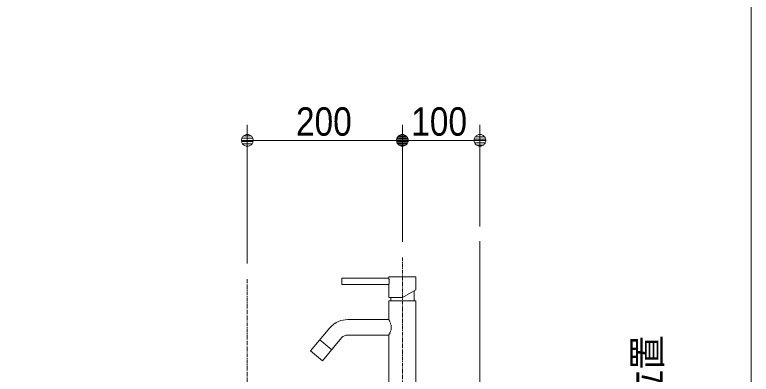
# Model space of a CAD drawing. Units: millimetres, scale not verified. Extents: x -6062 to 6062, y -3045 to 3045.
# Drawn here: x -3872 to -2922, y -1242 to -778 of the extents above; entities that cross this region are included whole.
import ezdxf
from ezdxf.enums import TextEntityAlignment as Align

# ---------------------------------------------------------------- set-up
doc = ezdxf.new("R2010")
doc.units = ezdxf.units.MM
doc.header["$LTSCALE"] = 20
doc.linetypes.add('CHAIN1', pattern=[8, 5, -1, 1, -1])
for name, color, linetype, lineweight in [('0-0_1図面枠', 7, 'Continuous', 9), ('0-1_5ボウル・キャビネット', 7, 'Continuous', 9), ('0-2_2寸法-1', 7, 'Continuous', 9), ('0-3_0', 7, 'Continuous', 9), ('0-4_2寸法-2', 7, 'Continuous', 9), ('0-5_4給排水', 7, 'Continuous', 9)]:
    doc.layers.add(name, color=color, linetype=linetype, lineweight=lineweight)
doc.styles.add('ＭＳ Ｐゴシック', font='')
doc.styles.get('ＭＳ Ｐゴシック').set_extended_font_data('MS PGothic')

# ---------------------------------------------------------------- blocks, each defined once
blk = doc.blocks.new('グループ-4')
at = {"layer": '0-0_1図面枠'}
blk.add_line((-22700, 41000), (-22700, -48600), dxfattribs=at)
blk = doc.blocks.new('グループ-8')
at = {"layer": '0-1_5ボウル・キャビネット'}
blk.add_lwpolyline([(-41700, -41400), (-29700, -41400), (-29700, -21400)], dxfattribs=at)
blk = doc.blocks.new('_Dot')
at = {"layer": '0-3_0'}
for p, q in [((-10, 0), (-20, 0)), ((9.78, 2), (-9.78, 2)), ((7.99, 6), (-7.99, 6)), ((9.16, -3.98), (-9.16, -3.98)), ((6, -7.98), (-6, -7.98))]:
    blk.add_line(p, q, dxfattribs=at)
for points in [[(10, 0), (9.92, 1.25), (9.69, 2.49), (9.3, 3.68), (8.76, 4.82), (8.09, 5.88), (7.29, 6.85), (6.37, 7.71), (5.36, 8.44), (4.26, 9.05), (3.09, 9.51), (1.87, 9.82), (0.63, 9.98), (-0.63, 9.98), (-1.87, 9.82), (-3.09, 9.51), (-4.26, 9.05), (-5.36, 8.44), (-6.37, 7.71), (-7.29, 6.85), (-8.09, 5.88), (-8.76, 4.82), (-9.3, 3.68), (-9.69, 2.49), (-9.92, 1.25), (-10, 0), (0, 0)], [(-10, 0), (-9.92, -1.25), (-9.69, -2.49), (-9.3, -3.68), (-8.76, -4.82), (-8.09, -5.88), (-7.29, -6.85), (-6.37, -7.71), (-5.36, -8.44), (-4.26, -9.05), (-3.09, -9.51), (-1.87, -9.82), (-0.63, -9.98), (0.63, -9.98), (1.87, -9.82), (3.09, -9.51), (4.26, -9.05), (5.36, -8.44), (6.37, -7.71), (7.29, -6.85), (8.09, -5.88), (8.76, -4.82), (9.3, -3.68), (9.69, -2.49), (9.92, -1.25), (10, 0), (0, 0)]]:
    blk.add_lwpolyline(points, close=True, dxfattribs=at)
blk = doc.blocks.new('グループ-9')
at = {"layer": '0-5_4給排水', "linetype": 'CHAIN1'}
blk.add_line((-31700, -25600), (-31700, -21820), dxfattribs=at)
at = {"layer": '0-5_4給排水'}
for p, q in [((-31400, -22686.8), (-31400, -22940)), ((-32000, -22860), (-32000, -22940)), ((-33522.2, -24204), (-33828.6, -23946.9))]:
    blk.add_line(p, q, dxfattribs=at)
blk.add_lwpolyline([(-33260, -22520), (-32050, -22520), (-32050, -22860), (-31700, -22860), (-31350.1, -22658), (-31350, -22320), (-32050, -22320), (-32050, -22360), (-33260, -22360)], close=True, dxfattribs=at)
for points in [[(-32050, -22360), (-32049.9, -22360.4), (-32049.6, -22361.6), (-32049.2, -22363.6), (-32048.6, -22366.4), (-32047.9, -22369.8), (-32047.1, -22374), (-32046.2, -22378.7), (-32045.3, -22384.1), (-32044.4, -22389.9), (-32043.5, -22396.2), (-32042.7, -22402.9), (-32042.1, -22409.9), (-32041.5, -22417.2), (-32041.1, -22424.7), (-32040.8, -22432.3), (-32040.7, -22440), (-32040.8, -22444), (-32040.8, -22448.1), (-32041.1, -22456.1), (-32041.6, -22463.9), (-32042.2, -22471.4), (-32042.9, -22478.5), (-32043.7, -22485.3), (-32044.6, -22491.5), (-32045.5, -22497.3), (-32046.4, -22502.4), (-32047.3, -22507), (-32048, -22510.9), (-32048.7, -22514.2), (-32049.3, -22516.7), (-32049.7, -22518.5), (-32049.9, -22519.6), (-32050, -22520)], [(-31350, -25040), (-31350, -22940), (-32050, -22940), (-32050, -23428), (-33113.5, -23428), (-33172.6, -23430.9), (-33231.1, -23439.7), (-33288.5, -23454.1), (-33344.2, -23474.2), (-33406.6, -23504.5), (-33465.1, -23541.9), (-33520.6, -23587.3), (-33571.4, -23640.3), (-33573.1, -23642.3), (-34070.3, -24234.9), (-33763.9, -24492), (-33266.7, -23899.5), (-33250.3, -23882.1), (-33231.9, -23866.9), (-33211.9, -23853.9), (-33190.4, -23843.4), (-33171.8, -23836.7), (-33152.7, -23831.9), (-33133.2, -23829), (-33113.5, -23828), (-32050, -23828), (-32050, -25040)], [(-32050, -23428), (-32049.4, -23429), (-32047.7, -23432.1), (-32044.9, -23437.2), (-32041.1, -23444.1), (-32036.5, -23452.7), (-32031.3, -23462.9), (-32025.7, -23474.6), (-32019.7, -23487.6), (-32013.7, -23501.8), (-32007.9, -23517.2), (-32002.3, -23533.7), (-31997.3, -23551.2), (-31993.1, -23569.6), (-31989.9, -23588.8), (-31987.9, -23608.5), (-31987.2, -23628.5), (-31988, -23648.6), (-31990.1, -23668.5), (-31993.4, -23687.7), (-31997.7, -23706.3), (-32002.8, -23723.9), (-32008.5, -23740.5), (-32014.4, -23755.9), (-32020.5, -23770.1), (-32026.4, -23783), (-32032, -23794.4), (-32037.1, -23804.4), (-32041.5, -23812.7), (-32045.1, -23819.3), (-32047.8, -23824.1), (-32049.4, -23827.1), (-32050, -23828)]]:
    blk.add_lwpolyline(points, dxfattribs=at)
blk = doc.blocks.new('グループ-17')
at = {"layer": '0-5_4給排水', "linetype": 'CHAIN1'}
blk.add_line((-35700, -22380), (-35700, -33960), dxfattribs=at)

msp = doc.modelspace()

# ---------------------------------------------------------------- linework, layer by layer
at = {"layer": '0-2_2寸法-1'}
for p, q in [((-3572.5, -1099), (-3572.5, -920)), ((-3372.5, -1071), (-3372.5, -920)), ((-3372.5, -1071), (-3372.5, -920)), ((-3272.5, -1051), (-3272.5, -920)), ((-3557.49, -940), (-3387.51, -940)), ((-3287.51, -940), (-3357.49, -940))]:
    msp.add_line(p, q, dxfattribs=at)

# ---------------------------------------------------------------- block references
at = {"layer": '0-0_1図面枠', "xscale": 0.05, "yscale": 0.05}
msp.add_blockref('グループ-4', (-1787.5, 0), dxfattribs=at)
at = {"layer": '0-1_5ボウル・キャビネット', "xscale": 0.05, "yscale": 0.05}
msp.add_blockref('グループ-8', (-1787.5, 0), dxfattribs=at)
at = {"layer": '0-2_2寸法-1', "xscale": 0.7503418, "yscale": 0.7503418, "rotation": 180}
for p in [(-3572.5, -940), (-3372.5, -940)]:
    msp.add_blockref('_Dot', p, dxfattribs=at)
at = {"layer": '0-2_2寸法-1', "xscale": 0.7503418, "yscale": 0.7503418}
for p in [(-3372.5, -940), (-3272.5, -940)]:
    msp.add_blockref('_Dot', p, dxfattribs=at)
at = {"layer": '0-5_4給排水', "xscale": 0.05, "yscale": 0.05}
for name in ['グループ-9', 'グループ-17']:
    msp.add_blockref(name, (-1787.5, 0), dxfattribs=at)

# ---------------------------------------------------------------- texts
at = {"layer": '0-2_2寸法-1', "style": 'ＭＳ Ｐゴシック', "width": 0.9}
for s, p in [('200', (-3509.78, -944.96)), ('100', (-3361.11, -944.96))]:
    msp.add_text(s, height=36.66, dxfattribs=at).set_placement(p, align=Align.BOTTOM_LEFT)
at = {"layer": '0-4_2寸法-2', "style": 'ＭＳ Ｐゴシック', "width": 0.9}
msp.add_text('Pトラップ排水位置', height=36.66, rotation=90, dxfattribs=at).set_placement((-3027.48, -1580.42), align=Align.BOTTOM_LEFT)

doc.saveas('drawing.dxf')
